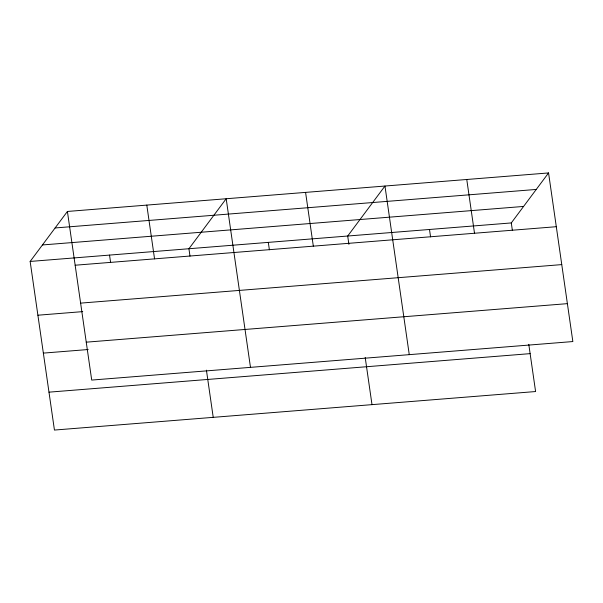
<?xml version="1.0" encoding="UTF-8"?>
<svg xmlns="http://www.w3.org/2000/svg" width="603" height="603" viewBox="0 0 603 603"><rect width="100%" height="100%" fill="white"/><g stroke="black" fill="none" stroke-linecap="round" stroke-linejoin="round"><path stroke-width="0.9" d="M528.786 344.343L535.592 391.543L54.443 430.06L30.15 261.446L67.408 211.457L548.557 172.94L572.85 341.554L91.709 380.071L67.408 211.457M512.362 230.346L511.291 222.929L548.557 172.94M55.114 227.957L536.255 189.44M42.444 244.954L523.592 206.437M30.15 261.446L511.291 222.929M75.156 265.222L556.298 226.705M80.621 303.121L561.762 264.604M37.899 315.211L82.732 311.623M86.244 342.172L567.385 303.648M43.356 353.109L88.189 349.521M48.986 392.161L530.127 353.637M466.76 179.49L474.508 233.255M429.502 229.479L430.565 236.896M409.264 354.647L384.963 186.041L347.705 236.029L348.903 244.366M365.199 357.443L371.998 404.636M305.578 192.395L313.326 246.16M268.312 242.383L269.383 249.8M250.486 367.355L226.185 198.749L188.927 248.738L189.998 256.154M206.422 370.152L213.221 417.344M146.8 205.103L154.549 258.868M109.535 255.092L110.605 262.509"/></g></svg>
